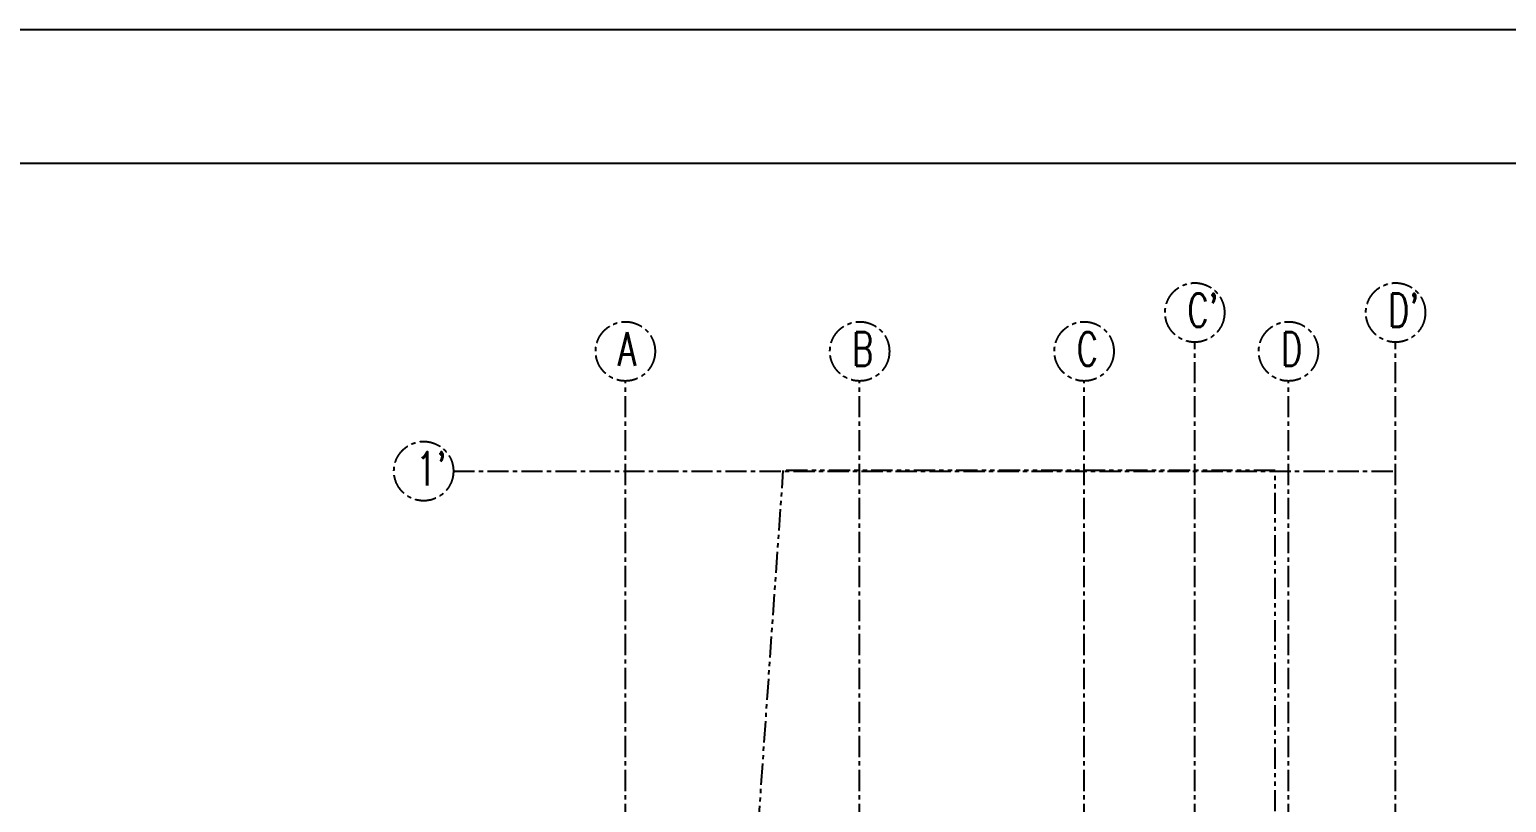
# Model space of a CAD drawing. Header units: millimetres. Extents: x -248340 to 456025, y 261499 to 1049645.
# Drawn here: x 70311 to 92375, y 482847 to 494404 of the extents above; entities that cross this region are included whole.
import ezdxf

# ---------------------------------------------------------------- set-up
doc = ezdxf.new("R2010")
doc.units = ezdxf.units.MM
doc.header["$LTSCALE"] = 8
doc.header["$MEASUREMENT"] = 0
for name, pattern in [('CENTER', [50.8, 31.75, -6.35, 6.35, -6.35]), ('CONTINOUS', [0]), ('PHANTOM', [63.5, 31.75, -6.35, 6.35, -6.35, 6.35, -6.35])]:
    doc.linetypes.add(name, pattern=pattern)
doc.layers.add('ar_grid', color=10, linetype='CENTER')
doc.layers.add('ar_wall', color=7, linetype='CONTINOUS')
doc.layers.add('mv', color=30, linetype='CONTINUOUS', plot=False)
doc.styles.get("Standard").update_dxf_attribs({"font": 'txt.shx', "width": 0.7, "bigfont": 'extfont.shx'})

msp = doc.modelspace()

# ---------------------------------------------------------------- linework, layer by layer
at = {"layer": 'ar_grid', "ltscale": 1.25}
for p, q in [((87718.923, 469810.672), (87718.923, 489728.842)), ((90718.923, 469810.672), (90718.923, 489728.842)), ((79212.523, 469810.672), (79212.523, 489148.865)), ((82712.523, 469810.672), (82712.523, 489148.865)), ((86065.723, 469810.672), (86065.723, 489148.865)), ((89118.923, 469810.672), (89118.923, 489148.865)), ((76643.006, 487801.621), (90718.923, 487801.621))]:
    msp.add_line(p, q, dxfattribs=at)
for centre in [(87718.923, 490172.438), (90718.923, 490172.438), (79212.523, 489592.461), (82712.523, 489592.461), (86065.723, 489592.461), (89118.923, 489592.461), (76199.41, 487801.621)]:
    msp.add_circle(centre, 443.596, dxfattribs=at)
at = {"layer": 'ar_wall', "linetype": 'PHANTOM', "ltscale": 1.25}
for p, q in [((80312.523, 469810.672), (81571.264, 487810.672)), ((88918.923, 487810.672), (81571.264, 487810.672)), ((88918.923, 480810.672), (88918.923, 487810.672))]:
    msp.add_line(p, q, dxfattribs=at)
at = {"layer": 'mv', "color": 6}
for p, q in [((19391.713, 494404.096), (103491.713, 494404.096)), ((21391.713, 492404.096), (100991.713, 492404.096))]:
    msp.add_line(p, q, dxfattribs=at)

# ---------------------------------------------------------------- texts
at = {"layer": 'ar_grid', "ltscale": 1.25, "char_height": 500, "attachment_point": 1}
for s, insert in [("C'", (87608.224, 490456.774)), ("D'", (90608.224, 490456.774)), ('A', (79101.824, 489876.797)), ('B', (82601.824, 489876.797)), ('C', (85955.024, 489876.797)), ('D', (89008.224, 489876.797)), ("1'", (76088.711, 488085.956))]:
    msp.add_mtext_dynamic_manual_height_columns(s, width=0.40068, gutter_width=1, heights=[0], dxfattribs=dict(at, insert=insert))

doc.saveas('drawing.dxf')
